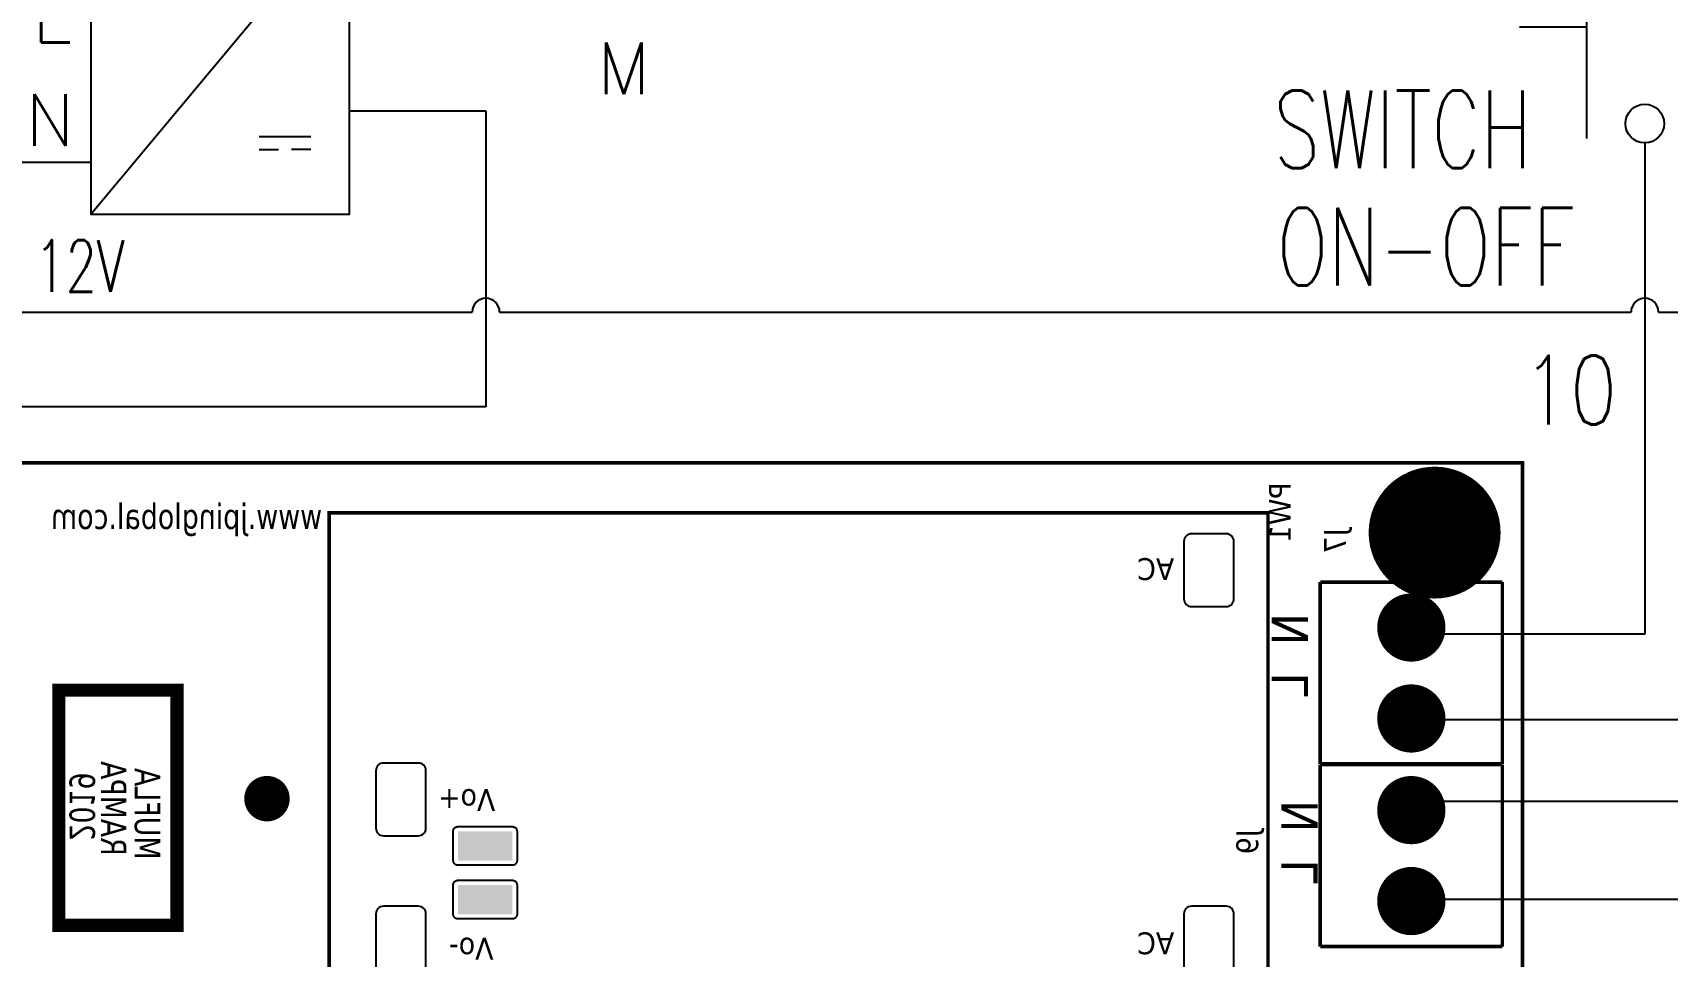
# Model space of a CAD drawing. Header units: millimetres. Extents: x 123.5 to 144.3, y 105.4 to 121.6.
# Drawn here: x 130.45 to 136.38, y 114.16 to 117.51 of the extents above; entities that cross this region are included whole.
import ezdxf
from ezdxf.enums import TextEntityAlignment as Align

# ---------------------------------------------------------------- set-up
doc = ezdxf.new("R2010")
doc.units = ezdxf.units.MM
for name, color, linetype in [('DESC', 250, 'Continuous'), ('SYMS', 7, 'Continuous'), ('TAGS', 250, 'Continuous'), ('TERMS', 250, 'Continuous'), ('WIREFIXED', 7, 'Continuous'), ('WIRES', 7, 'Continuous')]:
    doc.layers.add(name, color=color, linetype=linetype)
doc.styles.get("Standard").update_dxf_attribs({"font": 'tahoma.ttf'})
doc.styles.add('WD', font='romans.shx')
doc.styles.add('WD_IEC', font='isocp2.shx', dxfattribs={"width": 0.9, "height": 4})

# ---------------------------------------------------------------- blocks, each defined once
blk = doc.blocks.new('VPB11')
for p, q in [((-0.0938, 0.1849), (-0.0938, -0.1801)), ((-0.2022, 0), (-0.0938, 0))]:
    blk.add_line(p, q)
for centre in [(0, 0.1562), (0, -0.1562)]:
    blk.add_circle(centre, 0.0312)
at = {"style": 'WD'}
for tag, p, width in [('INST', (0.1269, 0.3902), 0.7), ('LOC', (0.1269, 0.2206), 0.7), ('TAG1', (0.1269, 0.0644), 0.9), ('XREF', (0.1287, -0.09), 0.7), ('DESC1', (0.1287, -0.242), 0.7), ('DESC2', (0.1287, -0.3982), 0.7)]:
    blk.add_attdef(tag, p, '', height=0.125, dxfattribs=dict(at, width=width))
at = {"linetype": 'Continuous', "style": 'WD'}
for tag, height, flags, p in [('TERM01', 0.125, 8, (-0.055, 0.2223)), ('MFG', 0.01, 9, (-0.1421, -0.0881)), ('CAT', 0.01, 9, (-0.1421, -0.0731))]:
    blk.add_attdef(tag, text='', height=height, dxfattribs=dict(at, flags=flags)).set_placement(p, align=Align.RIGHT)
at = {"color": 7, "style": 'WD', "flags": 1}
for tag, p in [('X2TERM01', (0, 0.1875)), ('X8TERM02', (0, -0.1875))]:
    blk.add_attdef(tag, p, '', height=0.0125, dxfattribs=at)
at = {"color": 7, "style": 'WD'}
for tag, p in [('X4LINK', (-0.2656, 0)), ('X1LINK', (0, 0))]:
    blk.add_attdef(tag, p, '', height=0.01, dxfattribs=at)
at = {"style": 'WD'}
for tag, flags, p in [('CONTACT', 1, (-0.1421, -0.0531)), ('FAMILY', 9, (-0.1421, -0.0365))]:
    blk.add_attdef(tag, text='', height=0.01, dxfattribs=dict(at, flags=flags)).set_placement(p, align=Align.RIGHT)
at = {"linetype": 'Continuous', "style": 'WD', "flags": 9}
blk.add_attdef('ASSYCODE', text='', height=0.01, dxfattribs=at).set_placement((-0.1551, -0.1064), align=Align.CENTER)
at = {"linetype": 'Continuous', "style": 'WD', "flags": 8}
blk.add_attdef('TERM02', text='', height=0.125, dxfattribs=at).set_placement((-0.0407, -0.2291), align=Align.TOP_RIGHT)
blk = doc.blocks.new('RPAD')
blk.add_trace([(-0.5, -0.5), (-0.5, 0.5), (0.5, -0.5), (0.5, 0.5)])
blk = doc.blocks.new('EPAD')
at = {"const_width": 0.5}
blk.add_lwpolyline([(-0.25, 0, 1), (0.25, 0, 1)], format="xyb", close=True, dxfattribs=at)
blk = doc.blocks.new('mufla rampa')
for points, const_width in [([(145.7571, 110.8458), (150.3083, 110.8458), (150.3083, 113.7552), (145.7571, 113.7552), (145.7571, 110.8458)], 0.008), ([(145.7571, 110.8458), (150.3083, 110.8458), (150.3083, 113.7552), (145.7571, 113.7552), (145.7571, 110.8458)], 0.008), ([(145.7571, 110.8458), (150.3083, 110.8458), (150.3083, 113.7552), (145.7571, 113.7552), (145.7571, 110.8458)], 0.008), ([(147.6863, 112.5741), (149.7492, 112.5741), (149.7492, 113.645), (147.6863, 113.645), (147.6863, 112.5741)], 0.008), ([(147.6863, 112.5741), (149.7492, 112.5741), (149.7492, 113.645), (147.6863, 113.645), (147.6863, 112.5741)], 0.008), ([(147.6863, 112.5741), (149.7492, 112.5741), (149.7492, 113.645), (147.6863, 113.645), (147.6863, 112.5741)], 0.008), ([(150.2642, 113.493), (149.8642, 113.493)], 0.008), ([(149.8642, 113.093), (149.8642, 113.493)], 0.008), ([(150.2642, 113.493), (149.8642, 113.493)], 0.008), ([(149.8642, 113.093), (149.8642, 113.493)], 0.008), ([(150.2642, 113.493), (149.8642, 113.493)], 0.008), ([(149.8642, 113.093), (149.8642, 113.493)], 0.008), ([(150.2642, 113.093), (150.2642, 113.493)], 0.008), ([(150.2642, 113.093), (150.2642, 113.493)], 0.008), ([(150.2642, 113.093), (150.2642, 113.493)], 0.008), ([(147.0918, 112.738), (147.3516, 112.738), (147.3516, 113.2552), (147.0918, 113.2552), (147.0918, 112.738)], 0.029), ([(147.0918, 112.738), (147.3516, 112.738), (147.3516, 113.2552), (147.0918, 113.2552), (147.0918, 112.738)], 0.029), ([(147.0918, 112.738), (147.3516, 112.738), (147.3516, 113.2552), (147.0918, 113.2552), (147.0918, 112.738)], 0.029), ([(150.2642, 113.093), (149.8642, 113.093)], 0.008), ([(150.2642, 113.093), (149.8642, 113.093)], 0.008), ([(150.2642, 113.093), (149.8642, 113.093)], 0.008), ([(150.2642, 113.0915), (149.8642, 113.0915)], 0.008), ([(149.8642, 112.6915), (149.8642, 113.0915)], 0.008), ([(150.2642, 113.0915), (149.8642, 113.0915)], 0.008), ([(149.8642, 112.6915), (149.8642, 113.0915)], 0.008), ([(150.2642, 113.0915), (149.8642, 113.0915)], 0.008), ([(149.8642, 112.6915), (149.8642, 113.0915)], 0.008), ([(150.2642, 112.6915), (150.2642, 113.0915)], 0.008), ([(150.2642, 112.6915), (150.2642, 113.0915)], 0.008), ([(150.2642, 112.6915), (150.2642, 113.0915)], 0.008), ([(150.2642, 112.6915), (149.8642, 112.6915)], 0.008), ([(150.2642, 112.6915), (149.8642, 112.6915)], 0.008), ([(150.2642, 112.6915), (149.8642, 112.6915)], 0.008)]:
    blk.add_lwpolyline(points, dxfattribs=dict(const_width=const_width))
for points in [[(149.5813, 113.439), (149.6573, 113.439), (149.6608, 113.4394), (149.664, 113.4403), (149.6669, 113.4419), (149.6694, 113.4439), (149.6715, 113.4464), (149.673, 113.4493), (149.674, 113.4525), (149.6743, 113.456), (149.6743, 113.582), (149.674, 113.5855), (149.673, 113.5887), (149.6715, 113.5916), (149.6694, 113.5941), (149.6669, 113.5962), (149.664, 113.5977), (149.6608, 113.5987), (149.6573, 113.599), (149.5813, 113.599), (149.5779, 113.5987), (149.5746, 113.5977), (149.5717, 113.5962), (149.5692, 113.5941), (149.5672, 113.5916), (149.5656, 113.5887), (149.5647, 113.5855), (149.5643, 113.582), (149.5643, 113.456), (149.5647, 113.4525), (149.5656, 113.4493), (149.5672, 113.4464), (149.5692, 113.4439), (149.5717, 113.4419), (149.5746, 113.4403), (149.5779, 113.4394), (149.5813, 113.439)], [(147.8057, 112.9351), (147.8817, 112.9351), (147.8852, 112.9354), (147.8884, 112.9364), (147.8913, 112.9379), (147.8938, 112.94), (147.8959, 112.9425), (147.8974, 112.9454), (147.8984, 112.9486), (147.8987, 112.9521), (147.8987, 113.0781), (147.8984, 113.0816), (147.8974, 113.0848), (147.8959, 113.0877), (147.8938, 113.0902), (147.8913, 113.0922), (147.8884, 113.0938), (147.8852, 113.0947), (147.8817, 113.0951), (147.8057, 113.0951), (147.8023, 113.0947), (147.799, 113.0938), (147.7962, 113.0922), (147.7937, 113.0902), (147.7916, 113.0877), (147.79, 113.0848), (147.7891, 113.0816), (147.7887, 113.0781), (147.7887, 112.9521), (147.7891, 112.9486), (147.79, 112.9454), (147.7916, 112.9425), (147.7937, 112.94), (147.7962, 112.9379), (147.799, 112.9364), (147.8023, 112.9354), (147.8057, 112.9351)], [(147.9588, 112.8802), (147.9588, 112.9452), (147.9588, 112.9463), (147.959, 112.9473), (147.9592, 112.9482), (147.9595, 112.9492), (147.96, 112.95), (147.9605, 112.9509), (147.961, 112.9516), (147.9617, 112.9523), (147.9624, 112.953), (147.9631, 112.9535), (147.964, 112.954), (147.9648, 112.9544), (147.9658, 112.9548), (147.9667, 112.955), (147.9677, 112.9552), (147.9688, 112.9552), (148.0888, 112.9552), (148.0898, 112.9552), (148.0908, 112.955), (148.0918, 112.9548), (148.0927, 112.9544), (148.0936, 112.954), (148.0944, 112.9535), (148.0952, 112.953), (148.0959, 112.9523), (148.0965, 112.9516), (148.0971, 112.9509), (148.0976, 112.95), (148.098, 112.9492), (148.0983, 112.9482), (148.0986, 112.9473), (148.0987, 112.9463), (148.0988, 112.9452), (148.0988, 112.8802), (148.0987, 112.8792), (148.0986, 112.8782), (148.0983, 112.8772), (148.098, 112.8763), (148.0976, 112.8754), (148.0971, 112.8746), (148.0965, 112.8738), (148.0959, 112.8731), (148.0952, 112.8725), (148.0944, 112.8719), (148.0936, 112.8714), (148.0927, 112.871), (148.0918, 112.8707), (148.0908, 112.8704), (148.0898, 112.8703), (148.0888, 112.8702), (147.9688, 112.8702), (147.9677, 112.8703), (147.9667, 112.8704), (147.9658, 112.8707), (147.9648, 112.871), (147.964, 112.8714), (147.9631, 112.8719), (147.9624, 112.8725), (147.9617, 112.8731), (147.961, 112.8738), (147.9605, 112.8746), (147.96, 112.8754), (147.9595, 112.8763), (147.9592, 112.8772), (147.959, 112.8782), (147.9588, 112.8792), (147.9588, 112.8802)], [(147.9588, 112.7622), (147.9588, 112.8272), (147.9588, 112.8283), (147.959, 112.8293), (147.9592, 112.8302), (147.9595, 112.8312), (147.96, 112.832), (147.9605, 112.8329), (147.961, 112.8336), (147.9617, 112.8343), (147.9624, 112.835), (147.9631, 112.8355), (147.964, 112.836), (147.9648, 112.8364), (147.9658, 112.8368), (147.9667, 112.837), (147.9677, 112.8372), (147.9688, 112.8372), (148.0888, 112.8372), (148.0898, 112.8372), (148.0908, 112.837), (148.0918, 112.8368), (148.0927, 112.8364), (148.0936, 112.836), (148.0944, 112.8355), (148.0952, 112.835), (148.0959, 112.8343), (148.0965, 112.8336), (148.0971, 112.8329), (148.0976, 112.832), (148.098, 112.8312), (148.0983, 112.8302), (148.0986, 112.8293), (148.0987, 112.8283), (148.0988, 112.8272), (148.0988, 112.7622), (148.0987, 112.7612), (148.0986, 112.7602), (148.0983, 112.7592), (148.098, 112.7583), (148.0976, 112.7574), (148.0971, 112.7566), (148.0965, 112.7558), (148.0959, 112.7551), (148.0952, 112.7545), (148.0944, 112.7539), (148.0936, 112.7534), (148.0927, 112.753), (148.0918, 112.7527), (148.0908, 112.7524), (148.0898, 112.7523), (148.0888, 112.7522), (147.9688, 112.7522), (147.9677, 112.7523), (147.9667, 112.7524), (147.9658, 112.7527), (147.9648, 112.753), (147.964, 112.7534), (147.9631, 112.7539), (147.9624, 112.7545), (147.9617, 112.7551), (147.961, 112.7558), (147.9605, 112.7566), (147.96, 112.7574), (147.9595, 112.7583), (147.9592, 112.7592), (147.959, 112.7602), (147.9588, 112.7612), (147.9588, 112.7622)]]:
    blk.add_lwpolyline(points, close=True)
for points in [[(147.8987, 112.6371), (147.8987, 112.7631), (147.8984, 112.7666), (147.8974, 112.7698), (147.8959, 112.7727), (147.8938, 112.7752), (147.8913, 112.7773), (147.8884, 112.7788), (147.8852, 112.7798), (147.8817, 112.7801), (147.8057, 112.7801), (147.8023, 112.7798), (147.799, 112.7788), (147.7962, 112.7773), (147.7937, 112.7752), (147.7916, 112.7727), (147.79, 112.7698), (147.7891, 112.7666), (147.7887, 112.7631), (147.7887, 112.6371)], [(149.6743, 112.6371), (149.6743, 112.7631), (149.674, 112.7666), (149.673, 112.7698), (149.6715, 112.7727), (149.6694, 112.7752), (149.6669, 112.7773), (149.664, 112.7788), (149.6608, 112.7798), (149.6573, 112.7801), (149.5813, 112.7801), (149.5779, 112.7798), (149.5746, 112.7788), (149.5717, 112.7773), (149.5692, 112.7752), (149.5672, 112.7727), (149.5656, 112.7698), (149.5647, 112.7666), (149.5643, 112.7631), (149.5643, 112.6371)]]:
    blk.add_lwpolyline(points)
for p, xscale, yscale in [((150.1154, 113.6017), 0.29, 0.29), ((150.0642, 113.393), 0.15, 0.15), ((150.0642, 113.193), 0.15, 0.15), ((147.5493, 113.0167), 0.1, 0.1), ((150.0642, 112.9915), 0.15, 0.15), ((150.0642, 112.7915), 0.15, 0.15)]:
    blk.add_blockref('EPAD', p, dxfattribs=dict(xscale=xscale, yscale=yscale))
at = {"xscale": 0.065, "yscale": 0.12, "rotation": 90}
for p in [(148.0288, 112.9127), (148.0288, 112.7947)]:
    blk.add_blockref('RPAD', p, dxfattribs=at)
at = {"text_generation_flag": 2}
for s, height, rotation, width, p in [('PW1', 0.048, 90, 1.041667, (149.7994, 113.7121)), ('PW1', 0.048, 90, 1.041667, (149.7994, 113.7121)), ('PW1', 0.048, 90, 1.041667, (149.7994, 113.7121)), ('J7', 0.048, 90, 1.041667, (149.9206, 113.6107)), ('J7', 0.048, 90, 1.041667, (149.9206, 113.6107)), ('J7', 0.048, 90, 1.041667, (149.9206, 113.6107)), ('RAMPA', 0.056, 270, 0.892857, (147.1843, 112.8911)), ('RAMPA', 0.056, 270, 0.892857, (147.1843, 112.8911)), ('RAMPA', 0.056, 270, 0.892857, (147.1843, 112.8911)), ('2019', 0.056, 270, 0.892857, (147.1154, 112.9245)), ('2019', 0.056, 270, 0.892857, (147.1154, 112.9245)), ('2019', 0.056, 270, 0.892857, (147.1154, 112.9245)), ('MUFLA', 0.056, 270, 0.892857, (147.2588, 112.8829)), ('MUFLA', 0.056, 270, 0.892857, (147.2588, 112.8829)), ('MUFLA', 0.056, 270, 0.892857, (147.2588, 112.8829)), ('J9', 0.048, 90, 1.041667, (149.7277, 112.9493)), ('J9', 0.048, 90, 1.041667, (149.7277, 112.9493)), ('J9', 0.048, 90, 1.041667, (149.7277, 112.9493))]:
    blk.add_text(s, height=height, rotation=rotation, dxfattribs=dict(at, width=width)).set_placement(p)
at = {"text_generation_flag": 2, "width": 0.892857}
blk.add_text('www.jpinglobal.com', height=0.056, dxfattribs=at).set_placement((147.6705, 113.6096))
blk.add_text('www.jpinglobal.com', height=0.056, dxfattribs=at).set_placement((147.6705, 113.6096))
blk.add_text('www.jpinglobal.com', height=0.056, dxfattribs=at).set_placement((147.6705, 113.6096))
at = {"width": 1.041667}
for s, p in [('AC', (149.5432, 113.5455)), ('AC', (149.5432, 113.5455)), ('AC', (149.5432, 113.5455)), ('Vo+', (148.0511, 113.0376)), ('Vo+', (148.0511, 113.0376)), ('Vo+', (148.0511, 113.0376)), ('Vo-', (148.0472, 112.7108)), ('Vo-', (148.0472, 112.7108)), ('Vo-', (148.0472, 112.7108)), ('AC', (149.5432, 112.7226)), ('AC', (149.5432, 112.7226)), ('AC', (149.5432, 112.7226))]:
    blk.add_text(s, height=0.048, rotation=180, dxfattribs=at).set_placement(p)
at = {"text_generation_flag": 2}
for p in [(149.8373, 113.4245), (149.8373, 113.4245), (149.8373, 113.4245), (149.8583, 113.0135), (149.8583, 113.0135), (149.8583, 113.0135)]:
    blk.add_text('N  L', height=0.08, rotation=90, dxfattribs=at).set_placement(p)
blk = doc.blocks.new('WD_WNV')
at = {"style": 'WD', "flags": 1}
for tag, p in [('W01USER', (-0.0625, 0.0938)), ('W02USER', (-0.0625, 0.0859)), ('W03USER', (-0.0625, 0.0781)), ('W04USER', (-0.0625, 0.0703)), ('W05USER', (-0.0625, 0.0625)), ('W06USER', (-0.0625, 0.0547)), ('W07USER', (-0.0625, 0.0469)), ('W08USER', (-0.0625, 0.0391)), ('W09USER', (-0.0625, 0.0312)), ('W10USER', (-0.0625, 0.0234))]:
    blk.add_attdef(tag, text='', height=0.005, dxfattribs=at).set_placement(p, align=Align.CENTER)
at = {"linetype": 'Continuous', "style": 'WD', "width": 0.8}
blk.add_attdef('WIRENO', text='', height=0.125, dxfattribs=at).set_placement((-0.05, 0), align=Align.MIDDLE_RIGHT)
blk = doc.blocks.new('HPW1_1PH')
for p, q in [((0, -0.625), (0.625, 0.125)), ((0.4066, -0.4373), (0.5317, -0.4373)), ((0.4066, -0.4686), (0.4535, -0.4686)), ((0.5317, -0.4686), (0.4848, -0.4686))]:
    blk.add_line(p, q)
blk.add_lwpolyline([(0.625, 0.125), (0, 0.125), (0, -0.625), (0.625, -0.625)], close=True)
for centre, start, end in [((0.175, -0.0387), 36.8699, 143.1301), ((0.245, 0.0138), 216.8699, 323.1301)]:
    blk.add_arc(centre, 0.0438, start, end)
at = {"style": 'WD_IEC'}
blk.add_text('1', height=0.084, dxfattribs=at).set_placement((0.105, -0.0124), align=Align.MIDDLE_RIGHT)
at = {"style": 'WD', "width": 0.7}
for tag, p in [('INST', (-0.2843, 0.7938)), ('LOC', (-0.2843, 0.6242)), ('RATING1', (-0.2843, 0.285)), ('XREF', (-0.2843, -0.691)), ('DESC1', (-0.2843, -0.8472)), ('DESC2', (-0.2843, -1.0035)), ('DESC3', (-0.2843, -1.1578))]:
    blk.add_attdef(tag, text='', height=0.125, dxfattribs=at).set_placement(p, align=Align.CENTER)
at = {"style": 'WD'}
blk.add_attdef('TAG1', text='', height=0.125, dxfattribs=at).set_placement((-0.2843, 0.4546), align=Align.CENTER)
at = {"linetype": 'Continuous', "style": 'WD', "flags": 9}
for tag, p in [('CAT', (0.8888, 0.2765)), ('MFG', (0.8868, 0.2571)), ('ASSYCODE', (0.8871, -0.5638))]:
    blk.add_attdef(tag, text='', height=0.01, dxfattribs=at).set_placement(p, align=Align.CENTER)
at = {"linetype": 'Continuous', "style": 'WD', "flags": 8}
for tag, p in [('TERM01', (-0.04, 0.04)), ('TERM04', (1.3525, -0.085)), ('TERM02', (-0.04, -0.2098)), ('TERM05', (1.3525, -0.335)), ('TERM03', (-0.04, -0.46))]:
    blk.add_attdef(tag, text='', height=0.125, dxfattribs=at).set_placement(p, align=Align.RIGHT)
at = {"style": 'WD'}
for tag, p, height, flags in [('X4TERM01', (0, 0), 0.0125, 1), ('X1TERM04', (0.625, -0.125), 0.0125, 1), ('X4TERM02', (0, -0.2498), 0.0125, 1), ('X1TERM05', (0.625, -0.375), 0.0125, 1), ('FAMILY', (0.8618, -0.4829), 0.01, 9), ('X4TERM03', (0, -0.5), 0.0125, 1)]:
    blk.add_attdef(tag, p, '', height=height, dxfattribs=dict(at, flags=flags))

msp = doc.modelspace()

# ---------------------------------------------------------------- linework, layer by layer
at = {"layer": 'WIRES'}
for p, q in [((131.6015, 117.2263), (132.0963, 117.2263)), ((132.0963, 117.2263), (132.0963, 116.1525)), ((136.2988, 117.1098), (136.2988, 115.3272)), ((130.664, 117.0388), (130.064, 117.0388)), ((130.014, 116.4963), (132.0463, 116.4963)), ((132.1463, 116.4963), (136.2488, 116.4963)), ((136.3488, 116.4963), (136.7089, 116.4963)), ((132.0963, 116.1525), (127.7378, 116.1525)), ((136.2988, 115.3272), (135.4603, 115.3272)), ((137.0278, 115.017), (135.4866, 115.017)), ((135.533, 114.7218), (137.3526, 114.7218)), ((135.383, 114.3657), (136.6997, 114.3657))]:
    msp.add_line(p, q, dxfattribs=at)
for centre in [(132.0963, 116.4963), (136.2988, 116.4963)]:
    msp.add_arc(centre, 0.05, 0, 180, dxfattribs=at)

# ---------------------------------------------------------------- block references
at = {"layer": 'DESC', "xscale": 1.65, "yscale": 1.65, "zscale": 1.65}
msp.add_blockref('mufla rampa', (-112.1538, -71.7467), dxfattribs=at)
at = {"layer": 'SYMS'}
ref = msp.add_blockref('HPW1_1PH', (130.664, 117.7888), dxfattribs=dict(at, xscale=1.5, yscale=1.5, zscale=1.5))
ref.add_attrib('TERM01', 'L', dxfattribs={"layer": 'TERMS', "linetype": 'Continuous', "height": 0.1875, "style": 'WD', "flags": 8}).set_placement((130.604, 117.8488), align=Align.RIGHT)
ref.add_attrib('TERM02', 'PE', dxfattribs={"layer": 'TERMS', "linetype": 'Continuous', "height": 0.1875, "style": 'WD', "flags": 8}).set_placement((130.604, 117.4741), align=Align.RIGHT)
ref.add_attrib('TERM03', 'N', dxfattribs={"layer": 'TERMS', "linetype": 'Continuous', "height": 0.1875, "style": 'WD', "flags": 8}).set_placement((130.604, 117.0988), align=Align.RIGHT)
ref.add_attrib('TERM04', '+', dxfattribs={"layer": 'TERMS', "linetype": 'Continuous', "height": 0.1875, "style": 'WD', "flags": 8}).set_placement((132.6928, 117.6613), align=Align.RIGHT)
ref.add_attrib('TERM05', 'M', dxfattribs={"layer": 'TERMS', "linetype": 'Continuous', "height": 0.1875, "style": 'WD', "flags": 8}).set_placement((132.6928, 117.2863), align=Align.RIGHT)
ref.add_attrib('TAG1', 'G1', dxfattribs={"layer": 'TAGS', "height": 0.1875, "style": 'WD'}).set_placement((130.2376, 118.4708), align=Align.CENTER)
ref.add_attrib('DESC1', '12V', dxfattribs={"layer": 'DESC', "height": 0.1875, "style": 'WD', "width": 0.7}).set_placement((130.6232, 116.5697), align=Align.CENTER)
ref = msp.add_blockref('VPB11', (136.2988, 117.5316), dxfattribs=dict(at, xscale=2.25, yscale=2.25, zscale=2.25))
ref.add_attrib('DESC2', 'ON-OFF', (134.9647, 116.5928), dxfattribs={"layer": 'DESC', "height": 0.28125, "style": 'WD', "width": 0.7})
ref.add_attrib('DESC1', 'SWITCH', (134.9522, 117.0188), dxfattribs={"layer": 'DESC', "height": 0.28125, "style": 'WD', "width": 0.7})
ref.add_attrib('TAG1', 'PB1', (134.8737, 117.7747), dxfattribs={"layer": 'TAGS', "height": 0.28125, "style": 'WD', "width": 0.9})
at = {"layer": 'WIREFIXED'}
ref = msp.add_blockref('WD_WNV', (136.2984, 116.2133), dxfattribs=dict(at, xscale=2, yscale=2, zscale=2))
ref.add_attrib('WIRENOF', '10', dxfattribs={"linetype": 'Continuous', "height": 0.25, "style": 'WD', "width": 0.8}).set_placement((136.1984, 116.2133), align=Align.MIDDLE_RIGHT)

doc.saveas('drawing.dxf')
